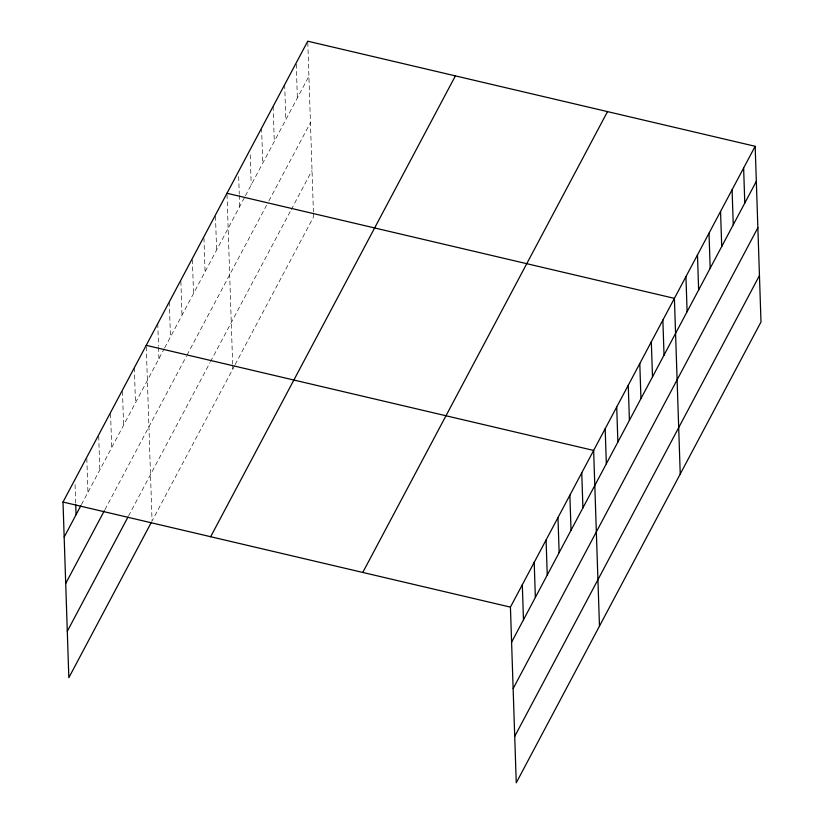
<?xml version="1.0" encoding="UTF-8"?>
<svg xmlns="http://www.w3.org/2000/svg" width="824" height="824" viewBox="0 0 824 824"><rect width="100%" height="100%" fill="white"/><g stroke="black" fill="none" stroke-linecap="round" stroke-linejoin="round"><path stroke-width="0.62" stroke-dasharray="4.12 3.09" d="M81.401 504.638L164.11 348.902M164.687 347.821L244.872 196.823M245.449 195.741L308.907 76.251M104.936 509.634L186.42 356.205M186.997 355.113L266.605 205.217M268.912 200.871L310.442 122.652M128.513 516.03L209.924 362.735M210.501 361.654L290.687 210.656M291.263 209.574L312.028 170.465M234.541 365.691L152.049 521.026L146.219 345.349M235.118 364.61L313.573 216.877L313.45 213.21M307.785 42.457L313.408 211.984M296.249 64.179L297.371 97.974M284.671 84.645L285.835 119.696M273.135 106.378L274.289 141.429M261.589 128.101L262.753 163.152M250.218 154.83L251.217 184.875M238.682 176.563L239.269 194.083M239.31 195.34L239.681 206.597M227.022 194.526L232.646 364.064M232.687 365.289L232.811 368.946M215.486 216.259L216.609 250.053M203.95 237.982L205.063 271.776M192.404 259.704L193.527 293.498M180.868 281.427L181.991 315.232M169.291 301.903L170.455 336.954M157.755 323.626L158.496 346.162M158.538 347.409L158.919 358.677M134.333 367.741L135.497 402.792M122.488 391.369L123.6 425.174M110.591 413.761L111.714 447.556M98.705 436.143L99.828 469.938M86.819 458.525L87.941 492.319M75.056 484.667L75.684 503.443"/><path stroke-width="1.24" d="M151.451 522.148L68.835 677.709L63.005 502.043L307.743 41.2L755.165 146.291L760.995 321.957L516.257 782.8L510.427 607.123L755.165 146.291M64.169 537.094L80.814 505.751M65.704 583.495L104.339 510.746M67.29 631.308L127.916 517.153M210.656 536.723L455.394 75.88M362.776 572.443L607.515 111.611M511.591 642.174L756.329 181.342M513.136 688.586L757.874 227.743M514.712 736.399L759.46 275.556M226.981 193.28L674.403 298.36L680.233 474.037M146.219 345.349L593.641 450.44L599.47 626.116M63.005 502.043L510.427 607.123M743.629 168.014L744.793 203.065M732.093 189.736L733.257 224.787M720.557 211.459L721.721 246.51M709.021 233.192L710.175 268.243M697.475 254.915L698.639 289.966M685.939 276.637L687.103 311.688M662.867 320.093L664.031 355.144M651.331 341.816L652.495 376.867M639.795 363.538L640.948 398.589M628.249 385.261L629.412 420.312M616.712 406.994L617.876 442.045M605.176 428.717L606.34 463.768M581.754 472.822L582.918 507.872M569.868 495.203L571.032 530.254M557.982 517.596L559.136 552.646M546.085 539.977L547.249 575.028M534.199 562.359L535.363 597.41M522.313 584.741L523.477 619.792M75.726 504.69L76.055 514.701"/></g></svg>
